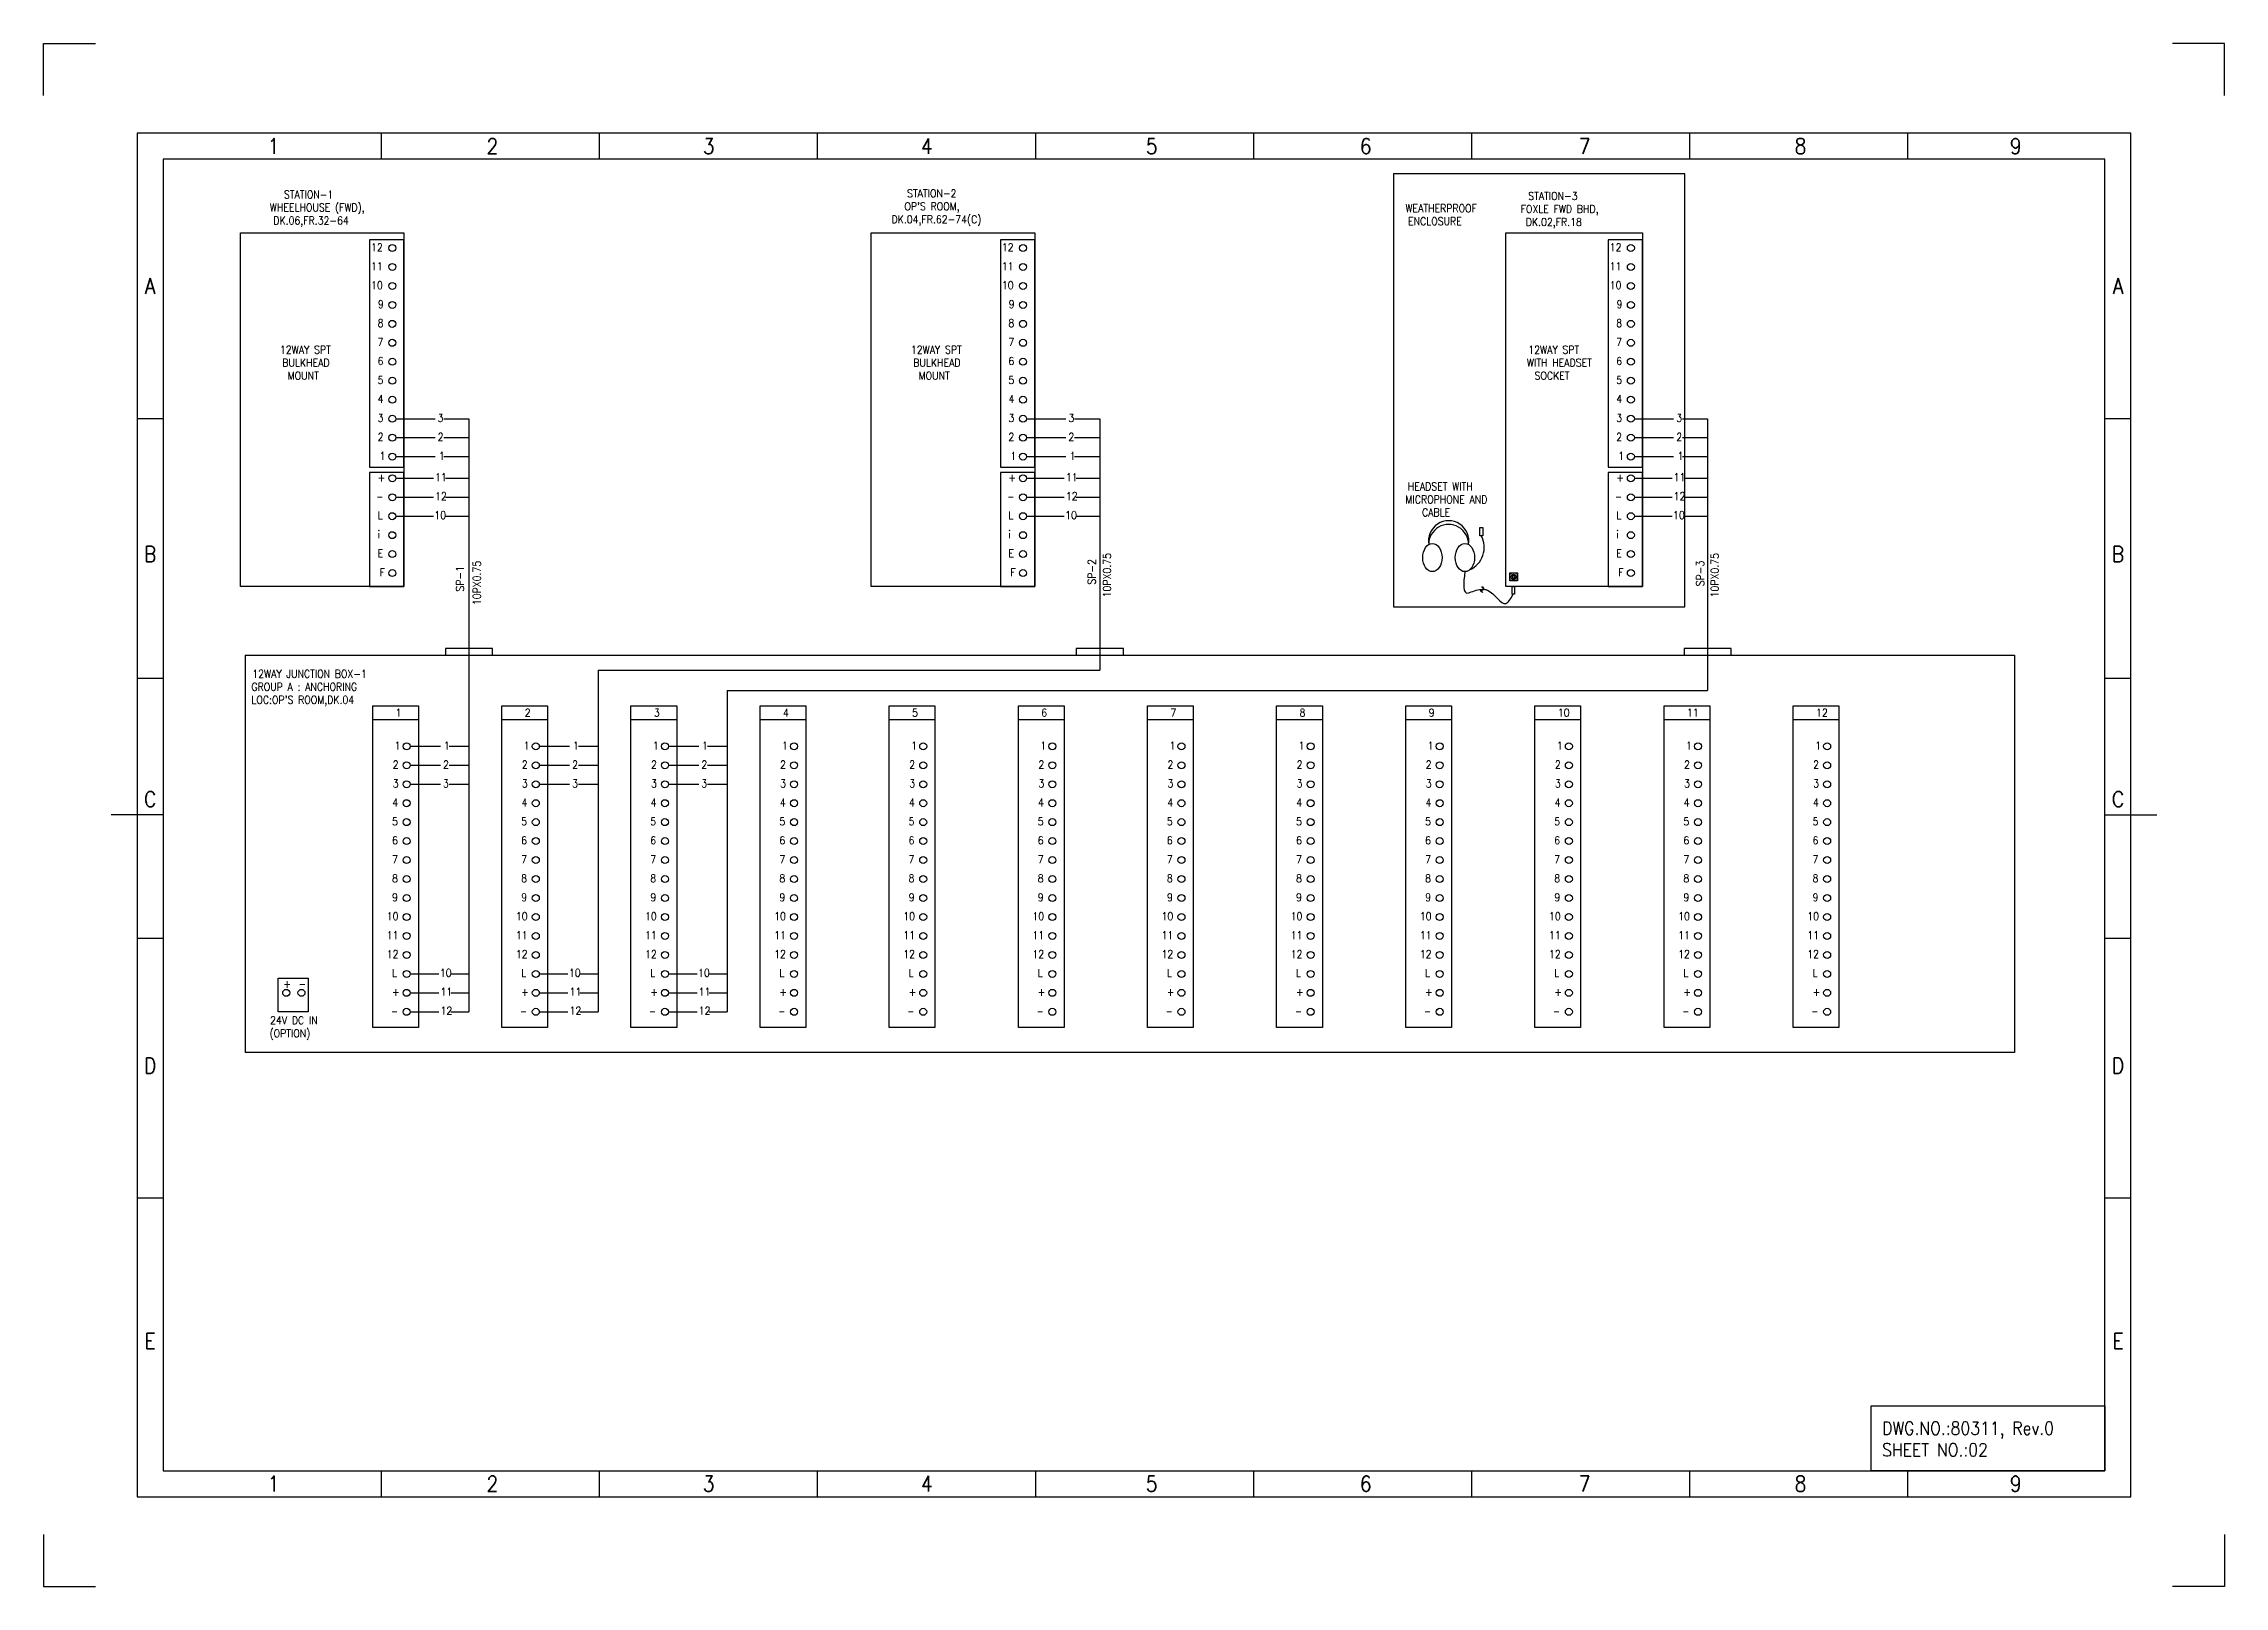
# Model space of a CAD drawing. Header units: inches. Extents: x 36 to 5114, y 9 to 306.
# Drawn here: x 502.1 to 922.1, y 9.1 to 306.1 of the extents above; entities that cross this region are included whole.
import ezdxf
from ezdxf.enums import TextEntityAlignment as Align

# ---------------------------------------------------------------- set-up
doc = ezdxf.new("R2010")
doc.units = ezdxf.units.IN
doc.header["$MEASUREMENT"] = 0
doc.layers.get('DEFPOINTS').update_dxf_attribs({"color": 251})
doc.layers.add('Border', color=6, linetype='Continuous')
doc.layers.add('TITLE', color=7, linetype='Continuous')
doc.layers.add('CON-050', color=3, linetype='Continuous', lineweight=50)
doc.styles.add('ROMANS', font='simplex.shx', dxfattribs={"width": 0.88})
doc.styles.get("Standard").update_dxf_attribs({"font": 'arial.ttf'})

# ---------------------------------------------------------------- blocks, each defined once
blk = doc.blocks.new('A3_BORDER')
at = {"linetype": 'Continuous'}
for p, q in [((173, 264.65), (173, 259.65)), ((215, 264.65), (215, 259.65)), ((257, 264.65), (257, 259.65)), ((341, 264.65), (341, 259.65)), ((5, 209.65), (0, 209.65)), ((384, 209.65), (379, 209.65)), ((5, 159.65), (0, 159.65)), ((384, 159.65), (379, 159.65)), ((5, 109.65), (0, 109.65)), ((384, 109.65), (379, 109.65)), ((5, 59.65), (0, 59.65)), ((384, 59.65), (379, 59.65)), ((173, 7.15), (173, 2.15)), ((215, 7.15), (215, 2.15)), ((257, 7.15), (257, 2.15)), ((341, 7.15), (341, 2.15))]:
    blk.add_line(p, q, dxfattribs=at)
at = {"color": 5, "linetype": 'Continuous'}
for p, q in [((5, 133.4), (-5, 133.4)), ((379, 133.4), (389, 133.4))]:
    blk.add_line(p, q, dxfattribs=at)
at = {"layer": 'Border', "color": 7}
blk.add_lwpolyline([(0, 2.15), (384, 2.15), (384, 264.65), (0, 264.65)], close=True, dxfattribs=at)
at = {"layer": 'Border', "color": 6}
blk.add_lwpolyline([(5, 7.15), (379, 7.15), (379, 259.65), (5, 259.65)], close=True, dxfattribs=at)
at = {"layer": 'DEFPOINTS', "color": 5}
for points in [[(-18, 271.9), (-18, 281.9), (-8, 281.9)], [(402, 271.9), (402, 281.9), (392, 281.9)], [(-18, -5.1), (-18, -15.1), (-8, -15.1)], [(402, -5.1), (402, -15.1), (392, -15.1)]]:
    blk.add_lwpolyline(points, dxfattribs=at)
at = {"layer": 'TITLE', "color": 7}
for p, q in [((47, 264.65), (47, 259.75)), ((89, 264.65), (89, 259.75)), ((131, 264.65), (131, 259.75)), ((299, 264.65), (299, 259.75)), ((47, 7.15), (47, 2.25)), ((89, 7.15), (89, 2.25)), ((131, 7.15), (131, 2.25)), ((299, 7.15), (299, 2.25))]:
    blk.add_line(p, q, dxfattribs=at)
at = {"layer": 'TITLE', "color": 7, "style": 'ROMANS', "width": 0.88}
for s, p in [('1', (25.15, 260.65)), ('2', (67.3, 260.65)), ('3', (108.96, 260.65)), ('4', (150.96, 260.65)), ('5', (194.28, 260.65)), ('6', (235.51, 260.65)), ('7', (277.66, 260.65)), ('8', (319.23, 260.65)), ('9', (360.69, 260.65)), ('1', (25.15, 3.15)), ('2', (67.3, 3.15)), ('3', (108.96, 3.15)), ('4', (150.96, 3.15)), ('5', (194.28, 3.15)), ('6', (235.51, 3.15)), ('7', (277.66, 3.15)), ('8', (319.23, 3.15)), ('9', (360.69, 3.15))]:
    blk.add_text(s, height=3, dxfattribs=at).set_placement(p)
for s, p in [('A', (2.52, 235.26)), ('A', (381.52, 235.26)), ('B', (2.52, 183.63)), ('B', (381.52, 183.63)), ('C', (2.52, 136.45)), ('C', (381.52, 136.45)), ('D', (2.52, 85.14)), ('D', (381.52, 85.14)), ('E', (2.52, 32.11)), ('E', (381.52, 32.11))]:
    blk.add_text(s, height=3, dxfattribs=at).set_placement(p, align=Align.MIDDLE_CENTER)
blk = doc.blocks.new('*U3')
blk.add_circle((0, 0), 0.0728)
blk = doc.blocks.new('*U4')
at = {"color": 0, "linetype": 'ByBlock', "lineweight": -2}
for p, rotation in [((784.95, 158.66), 59.99999999999999), ((784.95, 158.39), 120), ((785.18, 158.25), 180), ((785.42, 158.66), 300.0000000000001), ((785.42, 158.39), 240)]:
    blk.add_blockref('*U3', p, dxfattribs=dict(at, rotation=rotation))
blk.add_blockref('*U3', (785.18, 158.8), dxfattribs=at)

msp = doc.modelspace()

# ---------------------------------------------------------------- linework, layer by layer
for p, q in [((584, 233.88), (584, 119.7)), ((705.49, 233.88), (705.49, 185.49)), ((822.56, 233.88), (822.56, 181.58)), ((540.88, 188.38), (540.88, 111.87)), ((608.88, 185.49), (705.49, 185.49)), ((608.88, 185.49), (608.88, 119.7)), ((881.66, 188.38), (881.66, 111.87)), ((633.75, 181.58), (633.75, 119.7)), ((633.75, 181.58), (822.56, 181.58)), ((565.46, 175.94), (574.26, 175.94)), ((590.33, 175.94), (599.13, 175.94)), ((615.2, 175.94), (624, 175.94)), ((640.07, 175.94), (648.87, 175.94)), ((664.94, 175.94), (673.74, 175.94)), ((689.81, 175.94), (698.61, 175.94)), ((714.68, 175.94), (723.48, 175.94)), ((739.55, 175.94), (748.35, 175.94)), ((764.42, 175.94), (773.22, 175.94)), ((789.3, 175.94), (798.09, 175.94)), ((814.17, 175.94), (822.96, 175.94)), ((839.04, 175.94), (847.83, 175.94))]:
    msp.add_line(p, q)
for points in [[(818.18, 281.04), (762.07, 281.04), (762.07, 197.65), (818.18, 197.65)], [(540, 269.66), (571.48, 269.66), (571.48, 201.55), (540, 201.55)], [(661.49, 269.66), (692.97, 269.66), (692.97, 201.55), (661.49, 201.55)], [(783.68, 269.66), (810.03, 269.66), (810.03, 201.55), (783.68, 201.55)], [(571.48, 268.33), (564.86, 268.33), (564.86, 224.58), (571.48, 224.58)], [(692.97, 268.33), (686.35, 268.33), (686.35, 224.58), (692.97, 224.58)], [(810.03, 268.33), (803.41, 268.33), (803.41, 224.58), (810.03, 224.58)], [(571.48, 223.5), (564.86, 223.5), (564.86, 201.55), (571.48, 201.55)], [(692.97, 223.5), (686.35, 223.5), (686.35, 201.55), (692.97, 201.55)], [(810.03, 223.5), (803.41, 223.5), (803.41, 201.55), (810.03, 201.55)], [(778.69, 212.92), (779.24, 212.92), (779.24, 211.35), (778.69, 211.35)], [(784.43, 204.18), (785.94, 204.18), (785.94, 202.65), (784.43, 202.65)], [(784.89, 201.55), (785.33, 201.55), (785.33, 200.08), (784.89, 200.08)], [(565.46, 178.62), (574.26, 178.62), (574.26, 116.7), (565.46, 116.7)], [(590.33, 178.62), (599.13, 178.62), (599.13, 116.7), (590.33, 116.7)], [(615.2, 178.62), (624, 178.62), (624, 116.7), (615.2, 116.7)], [(640.07, 178.62), (648.87, 178.62), (648.87, 116.7), (640.07, 116.7)], [(664.94, 178.62), (673.74, 178.62), (673.74, 116.7), (664.94, 116.7)], [(689.81, 178.62), (698.61, 178.62), (698.61, 116.7), (689.81, 116.7)], [(714.68, 178.62), (723.48, 178.62), (723.48, 116.7), (714.68, 116.7)], [(739.55, 178.62), (748.35, 178.62), (748.35, 116.7), (739.55, 116.7)], [(764.42, 178.62), (773.22, 178.62), (773.22, 116.7), (764.42, 116.7)], [(789.3, 178.62), (798.09, 178.62), (798.09, 116.7), (789.3, 116.7)], [(814.17, 178.62), (822.96, 178.62), (822.96, 116.7), (814.17, 116.7)], [(839.04, 178.62), (847.83, 178.62), (847.83, 116.7), (839.04, 116.7)], [(547.25, 126.15), (553.04, 126.15), (553.04, 119.7), (547.25, 119.7)], [(899.08, 31.34), (854.08, 31.34), (854.08, 43.84), (899.08, 43.84)]]:
    msp.add_lwpolyline(points, close=True)
for points in [[(588.55, 188.38), (588.55, 189.65), (579.46, 189.65), (579.46, 188.38)], [(710.04, 188.38), (710.04, 189.65), (700.94, 189.65), (700.94, 188.38)], [(827.11, 188.38), (827.11, 189.65), (818.01, 189.65), (818.01, 188.38)], [(540.88, 188.38), (881.66, 188.38)], [(881.66, 111.87), (540.88, 111.87)]]:
    msp.add_lwpolyline(points)
for centre, radius in [((569.22, 266.74), 0.671), ((690.7, 266.74), 0.671), ((807.77, 266.74), 0.671), ((569.22, 263.09), 0.671), ((690.7, 263.09), 0.671), ((807.77, 263.09), 0.671), ((569.22, 259.44), 0.671), ((569.22, 255.79), 0.671), ((690.7, 259.44), 0.671), ((690.7, 255.79), 0.671), ((807.77, 259.44), 0.671), ((807.77, 255.79), 0.671), ((569.22, 252.14), 0.671), ((690.7, 252.14), 0.671), ((807.77, 252.14), 0.671), ((569.22, 248.49), 0.671), ((690.7, 248.49), 0.671), ((807.77, 248.49), 0.671), ((569.22, 244.84), 0.671), ((690.7, 244.84), 0.671), ((807.77, 244.84), 0.671), ((569.22, 241.18), 0.671), ((690.7, 241.18), 0.671), ((807.77, 241.18), 0.671), ((569.22, 237.53), 0.671), ((690.7, 237.53), 0.671), ((807.77, 237.53), 0.671), ((569.22, 233.88), 0.671), ((690.7, 233.88), 0.671), ((807.77, 233.88), 0.671), ((569.22, 230.23), 0.671), ((569.22, 226.58), 0.671), ((690.7, 230.23), 0.671), ((690.7, 226.58), 0.671), ((807.77, 230.23), 0.671), ((807.77, 226.58), 0.671), ((569.22, 222.41), 0.671), ((690.7, 222.41), 0.671), ((807.77, 222.41), 0.671), ((569.22, 218.76), 0.671), ((690.7, 218.76), 0.671), ((807.77, 218.76), 0.671), ((569.22, 215.11), 0.671), ((690.7, 215.11), 0.671), ((807.77, 215.11), 0.671), ((569.22, 211.46), 0.671), ((690.7, 211.46), 0.671), ((807.77, 211.46), 0.671), ((569.22, 207.81), 0.671), ((690.7, 207.81), 0.671), ((807.77, 207.81), 0.671), ((569.22, 204.16), 0.671), ((690.7, 204.16), 0.671), ((784.55, 204.06), 0.12), ((784.55, 202.77), 0.12), ((785.18, 203.41), 0.516), ((785.82, 204.06), 0.12), ((785.82, 202.77), 0.12), ((807.77, 204.16), 0.671), ((571.99, 170.81), 0.671), ((596.87, 170.81), 0.671), ((621.74, 170.81), 0.671), ((646.61, 170.81), 0.671), ((671.48, 170.81), 0.671), ((696.35, 170.81), 0.671), ((721.22, 170.81), 0.671), ((746.09, 170.81), 0.671), ((770.96, 170.81), 0.671), ((795.83, 170.81), 0.671), ((820.7, 170.81), 0.671), ((845.57, 170.81), 0.671), ((571.99, 167.16), 0.671), ((571.99, 163.51), 0.671), ((596.87, 167.16), 0.671), ((596.87, 163.51), 0.671), ((621.74, 167.16), 0.671), ((621.74, 163.51), 0.671), ((646.61, 167.16), 0.671), ((646.61, 163.51), 0.671), ((671.48, 167.16), 0.671), ((671.48, 163.51), 0.671), ((696.35, 167.16), 0.671), ((696.35, 163.51), 0.671), ((721.22, 167.16), 0.671), ((721.22, 163.51), 0.671), ((746.09, 167.16), 0.671), ((746.09, 163.51), 0.671), ((770.96, 167.16), 0.671), ((770.96, 163.51), 0.671), ((795.83, 167.16), 0.671), ((795.83, 163.51), 0.671), ((820.7, 167.16), 0.671), ((820.7, 163.51), 0.671), ((845.57, 167.16), 0.671), ((845.57, 163.51), 0.671), ((571.99, 159.86), 0.671), ((596.87, 159.86), 0.671), ((621.74, 159.86), 0.671), ((646.61, 159.86), 0.671), ((671.48, 159.86), 0.671), ((696.35, 159.86), 0.671), ((721.22, 159.86), 0.671), ((746.09, 159.86), 0.671), ((770.96, 159.86), 0.671), ((795.83, 159.86), 0.671), ((820.7, 159.86), 0.671), ((845.57, 159.86), 0.671), ((571.99, 156.21), 0.671), ((596.87, 156.21), 0.671), ((621.74, 156.21), 0.671), ((646.61, 156.21), 0.671), ((671.48, 156.21), 0.671), ((696.35, 156.21), 0.671), ((721.22, 156.21), 0.671), ((746.09, 156.21), 0.671), ((770.96, 156.21), 0.671), ((795.83, 156.21), 0.671), ((820.7, 156.21), 0.671), ((845.57, 156.21), 0.671), ((571.99, 152.56), 0.671), ((596.87, 152.56), 0.671), ((621.74, 152.56), 0.671), ((646.61, 152.56), 0.671), ((671.48, 152.56), 0.671), ((696.35, 152.56), 0.671), ((721.22, 152.56), 0.671), ((746.09, 152.56), 0.671), ((770.96, 152.56), 0.671), ((795.83, 152.56), 0.671), ((820.7, 152.56), 0.671), ((845.57, 152.56), 0.671), ((571.99, 148.91), 0.671), ((596.87, 148.91), 0.671), ((621.74, 148.91), 0.671), ((646.61, 148.91), 0.671), ((671.48, 148.91), 0.671), ((696.35, 148.91), 0.671), ((721.22, 148.91), 0.671), ((746.09, 148.91), 0.671), ((770.96, 148.91), 0.671), ((795.83, 148.91), 0.671), ((820.7, 148.91), 0.671), ((845.57, 148.91), 0.671), ((571.99, 145.25), 0.671), ((596.87, 145.25), 0.671), ((621.74, 145.25), 0.671), ((646.61, 145.25), 0.671), ((671.48, 145.25), 0.671), ((696.35, 145.25), 0.671), ((721.22, 145.25), 0.671), ((746.09, 145.25), 0.671), ((770.96, 145.25), 0.671), ((795.83, 145.25), 0.671), ((820.7, 145.25), 0.671), ((845.57, 145.25), 0.671), ((571.99, 141.6), 0.671), ((571.99, 137.95), 0.671), ((596.87, 141.6), 0.671), ((596.87, 137.95), 0.671), ((621.74, 141.6), 0.671), ((621.74, 137.95), 0.671), ((646.61, 141.6), 0.671), ((646.61, 137.95), 0.671), ((671.48, 141.6), 0.671), ((671.48, 137.95), 0.671), ((696.35, 141.6), 0.671), ((696.35, 137.95), 0.671), ((721.22, 141.6), 0.671), ((721.22, 137.95), 0.671), ((746.09, 141.6), 0.671), ((746.09, 137.95), 0.671), ((770.96, 141.6), 0.671), ((770.96, 137.95), 0.671), ((795.83, 141.6), 0.671), ((795.83, 137.95), 0.671), ((820.7, 141.6), 0.671), ((820.7, 137.95), 0.671), ((845.57, 141.6), 0.671), ((845.57, 137.95), 0.671), ((571.99, 134.3), 0.671), ((596.87, 134.3), 0.671), ((621.74, 134.3), 0.671), ((646.61, 134.3), 0.671), ((671.48, 134.3), 0.671), ((696.35, 134.3), 0.671), ((721.22, 134.3), 0.671), ((746.09, 134.3), 0.671), ((770.96, 134.3), 0.671), ((795.83, 134.3), 0.671), ((820.7, 134.3), 0.671), ((845.57, 134.3), 0.671), ((571.99, 130.65), 0.671), ((596.87, 130.65), 0.671), ((621.74, 130.65), 0.671), ((646.61, 130.65), 0.671), ((671.48, 130.65), 0.671), ((696.35, 130.65), 0.671), ((721.22, 130.65), 0.671), ((746.09, 130.65), 0.671), ((770.96, 130.65), 0.671), ((795.83, 130.65), 0.671), ((820.7, 130.65), 0.671), ((845.57, 130.65), 0.671), ((571.99, 127), 0.671), ((596.87, 127), 0.671), ((621.74, 127), 0.671), ((646.61, 127), 0.671), ((671.48, 127), 0.671), ((696.35, 127), 0.671), ((721.22, 127), 0.671), ((746.09, 127), 0.671), ((770.96, 127), 0.671), ((795.83, 127), 0.671), ((820.7, 127), 0.671), ((845.57, 127), 0.671), ((548.8, 123.35), 0.671), ((551.74, 123.35), 0.671), ((571.99, 123.35), 0.671), ((596.87, 123.35), 0.671), ((621.74, 123.35), 0.671), ((646.61, 123.35), 0.671), ((671.48, 123.35), 0.671), ((696.35, 123.35), 0.671), ((721.22, 123.35), 0.671), ((746.09, 123.35), 0.671), ((770.96, 123.35), 0.671), ((795.83, 123.35), 0.671), ((820.7, 123.35), 0.671), ((845.57, 123.35), 0.671), ((571.99, 119.7), 0.671), ((596.87, 119.7), 0.671), ((621.74, 119.7), 0.671), ((646.61, 119.7), 0.671), ((671.48, 119.7), 0.671), ((696.35, 119.7), 0.671), ((721.22, 119.7), 0.671), ((746.09, 119.7), 0.671), ((770.96, 119.7), 0.671), ((795.83, 119.7), 0.671), ((820.7, 119.7), 0.671), ((845.57, 119.7), 0.671)]:
    msp.add_circle(centre, radius)
for centre, radius, start, end in [((772.67, 210.34), 3.9, 349.8171, 190.1829), ((772.67, 209.68), 3.84, 359.5798, 180.4202), ((774.79, 209.11), 4.74, 293.9795, 28.2344)]:
    msp.add_arc(centre, radius, start, end)
for centre in [(769.54, 207.15), (775.81, 207.15)]:
    msp.add_ellipse(centre, major_axis=(0, 2.71), ratio=0.6875)
for points, knots in [([(775.81, 204.44), (775.53, 202.21), (775.24, 199.88), (777.47, 200.67), (778.41, 201.06), (779.25, 201.04)], [0, 0, 0, 0, 4.162872, 4.376917, 6.907654, 6.907654, 6.907654, 6.907654]), ([(779.44, 201.04), (779.69, 201.01), (781.34, 200.62), (783.34, 196.92), (784.66, 199.27), (785.11, 200.08)], [7.096761, 7.096761, 7.096761, 7.096761, 7.865668, 12.198871, 14.446895, 14.446895, 14.446895, 14.446895])]:
    msp.add_open_spline(points, degree=3, knots=knots)
for points in [[(779.08, 200.45), (778.88, 200.88), (779.29, 201.08), (779.07, 201.55)], [(779.25, 200.43), (779.05, 200.86), (779.46, 201.06), (779.24, 201.53)]]:
    msp.add_spline(points, degree=3)
at = {"layer": 'CON-050', "color": 0, "lineweight": 25, "ltscale": 0.1}
for p, q in [((569.89, 233.88), (577.46, 233.88)), ((579.16, 233.88), (584, 233.88)), ((691.38, 233.88), (698.95, 233.88)), ((700.65, 233.88), (705.49, 233.88)), ((808.44, 233.88), (816.01, 233.88)), ((817.71, 233.88), (822.56, 233.88)), ((569.89, 230.23), (577.46, 230.23)), ((579.16, 230.23), (584, 230.23)), ((691.38, 230.23), (698.95, 230.23)), ((700.65, 230.23), (705.49, 230.23)), ((808.44, 230.23), (816.01, 230.23)), ((817.71, 230.23), (822.56, 230.23)), ((569.89, 226.58), (577.46, 226.58)), ((579.16, 226.58), (584, 226.58)), ((691.38, 226.58), (698.95, 226.58)), ((700.65, 226.58), (705.49, 226.58)), ((808.44, 226.58), (816.01, 226.58)), ((817.71, 226.58), (822.56, 226.58)), ((569.89, 222.41), (577.15, 222.41)), ((569.89, 218.76), (577.15, 218.76)), ((579.46, 222.41), (584, 222.41)), ((579.46, 218.76), (584, 218.76)), ((691.38, 222.41), (698.64, 222.41)), ((691.38, 218.76), (698.64, 218.76)), ((700.95, 222.41), (705.49, 222.41)), ((700.95, 218.76), (705.49, 218.76)), ((808.44, 222.41), (815.71, 222.41)), ((808.44, 218.76), (815.71, 218.76)), ((818.02, 222.41), (822.56, 222.41)), ((818.02, 218.76), (822.56, 218.76)), ((569.89, 215.11), (577.15, 215.11)), ((579.46, 215.11), (584, 215.11)), ((691.38, 215.11), (698.64, 215.11)), ((700.95, 215.11), (705.49, 215.11)), ((808.44, 215.11), (815.71, 215.11)), ((818.02, 215.11), (822.56, 215.11)), ((572.67, 170.81), (578.51, 170.81)), ((580.2, 170.81), (584, 170.81)), ((597.54, 170.81), (603.38, 170.81)), ((605.08, 170.81), (608.88, 170.81)), ((622.41, 170.81), (628.25, 170.81)), ((629.95, 170.81), (633.75, 170.81)), ((572.67, 167.16), (578.51, 167.16)), ((580.2, 167.16), (584, 167.16)), ((597.54, 167.16), (603.38, 167.16)), ((605.08, 167.16), (608.88, 167.16)), ((622.41, 167.16), (628.25, 167.16)), ((629.95, 167.16), (633.75, 167.16)), ((572.67, 163.51), (578.51, 163.51)), ((580.2, 163.51), (584, 163.51)), ((597.54, 163.51), (603.38, 163.51)), ((605.08, 163.51), (608.88, 163.51)), ((622.41, 163.51), (628.25, 163.51)), ((629.95, 163.51), (633.75, 163.51)), ((572.67, 127), (578.2, 127)), ((580.51, 127), (584, 127)), ((597.54, 127), (603.07, 127)), ((605.38, 127), (608.88, 127)), ((622.41, 127), (627.94, 127)), ((630.25, 127), (633.75, 127)), ((572.67, 123.35), (578.2, 123.35)), ((580.51, 123.35), (584, 123.35)), ((597.54, 123.35), (603.07, 123.35)), ((605.38, 123.35), (608.88, 123.35)), ((622.41, 123.35), (627.94, 123.35)), ((630.25, 123.35), (633.75, 123.35)), ((572.67, 119.7), (578.2, 119.7)), ((580.51, 119.7), (584, 119.7)), ((597.54, 119.7), (603.07, 119.7)), ((605.38, 119.7), (608.88, 119.7)), ((622.41, 119.7), (627.94, 119.7)), ((630.25, 119.7), (633.75, 119.7))]:
    msp.add_line(p, q, dxfattribs=at)

# ---------------------------------------------------------------- block references
at = {"linetype": 'Continuous'}
msp.add_blockref('A3_BORDER', (520.08, 24.19), dxfattribs=at)
msp.add_blockref('*U4', (0, 44.89))

# ---------------------------------------------------------------- texts
at = {"char_height": 0.18}
for insert, attachment_point in [((857.82, 58.53), 1), ((631.85, 46.29), 9)]:
    msp.add_mtext('\\A1;', dxfattribs=dict(at, insert=insert, attachment_point=attachment_point))
at = {"insert": (856.16, 40.79), "char_height": 2.5, "width": 37.006, "attachment_point": 1, "style": 'ROMANS'}
msp.add_mtext('DWG.NO.:80311, Rev.0\\PSHEET NO.:02', dxfattribs=at)
at = {"layer": 'CON-050', "color": 0, "lineweight": 25, "char_height": 1.5, "attachment_point": 1, "style": 'ROMANS'}
for s, width, insert in [('{\\Fromans|c0;\\W3.525; \\W0.88;STATION-1\\P WHEELHOUSE (FWD),\\P{\\W1.53452; }DK.06,FR.32-64}', 20.3807, (544.74, 277.79)), ("{\\Fromans|c0;\\W2.9174; \\W0.88;STATION-2\\P{\\W2.41452; }OP'S ROOM,\\PDK.04,FR.62-74(C)}", 18.935, (665.38, 278)), ('{\\Fromans|c0;\\W2.2888; \\W0.88;STATION-3\\P FOXLE FWD BHD,\\P{\\W1.82785; }DK.02,FR.18}', 17.0493, (785.65, 277.5)), ('{\\Fromans|c0; WEATHERPROOF\\P{\\W1.3669; }ENCLOSURE}', 15.2264, (763.45, 275.15)), ('{\\Fromans|c0;12}', 2.3407, (565.14, 267.63)), ('{\\Fromans|c0;12}', 2.3407, (686.63, 267.63)), ('{\\Fromans|c0;12}', 2.3407, (803.7, 267.63)), ('{\\Fromans|c0;11}', 2.3407, (565.14, 263.98)), ('{\\Fromans|c0;11}', 2.3407, (686.63, 263.98)), ('{\\Fromans|c0;11}', 2.3407, (803.7, 263.98)), ('{\\Fromans|c0;10}', 2.3407, (565.14, 260.33)), ('{\\Fromans|c0;9}', 1.0207, (566.46, 256.68)), ('{\\Fromans|c0;10}', 2.3407, (686.63, 260.33)), ('{\\Fromans|c0;9}', 1.0207, (687.95, 256.68)), ('{\\Fromans|c0;10}', 2.3407, (803.7, 260.33)), ('{\\Fromans|c0;9}', 1.0207, (805.02, 256.68)), ('{\\Fromans|c0;8}', 1.0836, (566.4, 253.03)), ('{\\Fromans|c0;8}', 1.0836, (687.89, 253.03)), ('{\\Fromans|c0;8}', 1.0836, (804.95, 253.03)), ('{\\Fromans|c0;\\W0.13071; \\W0.88;12WAY SPT\\P{\\W0.486904; }BULKHEAD \\P{\\W1.59738; }MOUNT}', 11.1407, (547.43, 247.9)), ('{\\Fromans|c0;7}', 1.0836, (566.4, 249.38)), ('{\\Fromans|c0;\\W0.13071; \\W0.88;12WAY SPT\\P{\\W0.486904; }BULKHEAD \\P{\\W1.59738; }MOUNT}', 11.1407, (668.95, 247.9)), ('{\\Fromans|c0;7}', 1.0836, (687.89, 249.38)), ('{\\Fromans|c0;\\W1.1364; \\W0.88;12WAY SPT\\P WITH HEADSET \\P{\\W2.30976; }SOCKET}', 14.1579, (786.85, 247.9)), ('{\\Fromans|c0;7}', 1.0836, (804.95, 249.38)), ('{\\Fromans|c0;6}', 1.0836, (566.4, 245.73)), ('{\\Fromans|c0;6}', 1.0836, (687.89, 245.73)), ('{\\Fromans|c0;6}', 1.0836, (804.95, 245.73)), ('{\\Fromans|c0;5}', 1.0836, (566.4, 242.08)), ('{\\Fromans|c0;5}', 1.0836, (687.89, 242.08)), ('{\\Fromans|c0;5}', 1.0836, (804.95, 242.08)), ('{\\Fromans|c0;4}', 1.1464, (566.41, 238.43)), ('{\\Fromans|c0;4}', 1.1464, (687.9, 238.43)), ('{\\Fromans|c0;4}', 1.1464, (804.97, 238.43)), ('{\\Fromans|c0;3}', 1.0836, (566.4, 234.78)), ('{\\Fromans|c0;2}', 1.0836, (566.4, 231.13)), ('{\\Fromans|c0;3}', 1.0836, (577.96, 234.78)), ('{\\Fromans|c0;2}', 1.0836, (577.96, 231.13)), ('{\\Fromans|c0;3}', 1.0836, (687.89, 234.78)), ('{\\Fromans|c0;2}', 1.0836, (687.89, 231.13)), ('{\\Fromans|c0;3}', 1.0836, (699.45, 234.78)), ('{\\Fromans|c0;2}', 1.0836, (699.45, 231.13)), ('{\\Fromans|c0;3}', 1.0836, (804.95, 234.78)), ('{\\Fromans|c0;2}', 1.0836, (804.95, 231.13)), ('{\\Fromans|c0;3}', 1.0836, (816.51, 234.78)), ('{\\Fromans|c0;2}', 1.0836, (816.51, 231.13)), ('{\\Fromans|c0;1}', 0.7064, (566.78, 227.48)), ('{\\Fromans|c0;1}', 0.7064, (578.2, 227.48)), ('{\\Fromans|c0;1}', 0.7064, (688.27, 227.48)), ('{\\Fromans|c0;1}', 0.7064, (699.69, 227.48)), ('{\\Fromans|c0;1}', 0.7064, (805.33, 227.48)), ('{\\Fromans|c0;1}', 0.7064, (816.75, 227.48)), ('{\\Fromans|c0;+}', 1.3979, (566.4, 223.31)), ('{\\Fromans|c0;11}', 1.9636, (577.46, 223.37)), ('{\\Fromans|c0;+}', 1.3979, (687.89, 223.31)), ('{\\Fromans|c0;11}', 1.9636, (698.95, 223.37)), ('{\\Fromans|c0;+}', 1.3979, (804.95, 223.31)), ('{\\Fromans|c0;11}', 1.9636, (816.01, 223.37)), ('{\\Fromans|c0; _}', 1.3979, (566.4, 220.41)), ('{\\Fromans|c0;12}', 2.3407, (577.46, 219.72)), ('{\\Fromans|c0; _}', 1.3979, (687.89, 220.41)), ('{\\Fromans|c0;12}', 2.3407, (698.95, 219.72)), ('{\\Fromans|c0;\\W1.325; \\W0.88;HEADSET WITH\\P MICROPHONE AND \\P{\\W3.98595; }CABLE}', 17.6779, (763.45, 221.58)), ('{\\Fromans|c0; _}', 1.3979, (804.95, 220.41)), ('{\\Fromans|c0;12}', 2.3407, (816.01, 219.72)), ('{\\Fromans|c0;L}', 1.1464, (566.41, 216.01)), ('{\\Fromans|c0;10}', 2.3407, (577.33, 216.07)), ('{\\Fromans|c0;L}', 1.1464, (687.9, 216.01)), ('{\\Fromans|c0;10}', 2.3407, (698.82, 216.07)), ('{\\Fromans|c0;L}', 1.1464, (804.97, 216.01)), ('{\\Fromans|c0;10}', 2.3407, (815.89, 216.07)), ('{\\Fromans|c0;i}', 0.3293, (566.4, 212.36)), ('{\\Fromans|c0;i}', 0.3293, (687.89, 212.36)), ('{\\Fromans|c0;i}', 0.3293, (804.95, 212.36)), ('{\\Fromans|c0;E}', 1.5, (566.4, 208.71)), ('{\\Fromans|c0;E}', 1.5, (687.89, 208.71)), ('{\\Fromans|c0;E}', 1.5, (804.95, 208.71)), ('{\\Fromans|c0;F}', 0.7064, (566.78, 205.05)), ('{\\Fromans|c0;F}', 0.7064, (688.27, 205.05)), ('{\\Fromans|c0;F}', 0.7064, (805.33, 205.05)), ("{\\Fromans|c0;\\W0.13071; \\W0.88;12WAY JUNCTION BOX-1\\PGROUP A : ANCHORING\\PLOC:OP'S ROOM,DK.04}", 24.5921, (542.1, 185.51)), ('{\\Fromans|c0;1}', 0.9419, (569.86, 178.03)), ('{\\Fromans|c0;2}', 0.9419, (594.74, 178.03)), ('{\\Fromans|c0;3}', 0.9419, (619.61, 178.03)), ('{\\Fromans|c0;4}', 0.9419, (644.48, 178.03)), ('{\\Fromans|c0;5}', 0.9419, (669.35, 178.03)), ('{\\Fromans|c0;6}', 0.9419, (694.22, 178.03)), ('{\\Fromans|c0;7}', 0.9419, (719.09, 178.03)), ('{\\Fromans|c0;8}', 0.9419, (743.96, 178.03)), ('{\\Fromans|c0;9}', 0.9419, (768.83, 178.03)), ('{\\Fromans|c0;10}', 0.9419, (793.7, 178.03)), ('{\\Fromans|c0;11}', 0.9419, (818.57, 178.03)), ('{\\Fromans|c0;12}', 0.9419, (843.44, 178.03)), ('{\\Fromans|c0;2}', 1.0836, (569.31, 168.05)), ('{\\Fromans|c0;1}', 0.7064, (569.68, 171.7)), ('{\\Fromans|c0;2}', 1.0836, (579.01, 168.05)), ('{\\Fromans|c0;1}', 0.7064, (579.15, 171.7)), ('{\\Fromans|c0;2}', 1.0836, (594.18, 168.05)), ('{\\Fromans|c0;1}', 0.7064, (594.55, 171.7)), ('{\\Fromans|c0;2}', 1.0836, (603.88, 168.05)), ('{\\Fromans|c0;1}', 0.7064, (604.02, 171.7)), ('{\\Fromans|c0;2}', 1.0836, (619.05, 168.05)), ('{\\Fromans|c0;1}', 0.7064, (619.42, 171.7)), ('{\\Fromans|c0;2}', 1.0836, (628.75, 168.05)), ('{\\Fromans|c0;1}', 0.7064, (628.89, 171.7)), ('{\\Fromans|c0;2}', 1.0836, (643.92, 168.05)), ('{\\Fromans|c0;1}', 0.7064, (644.3, 171.7)), ('{\\Fromans|c0;2}', 1.0836, (668.79, 168.05)), ('{\\Fromans|c0;1}', 0.7064, (669.17, 171.7)), ('{\\Fromans|c0;2}', 1.0836, (693.66, 168.05)), ('{\\Fromans|c0;1}', 0.7064, (694.04, 171.7)), ('{\\Fromans|c0;2}', 1.0836, (718.53, 168.05)), ('{\\Fromans|c0;1}', 0.7064, (718.91, 171.7)), ('{\\Fromans|c0;2}', 1.0836, (743.4, 168.05)), ('{\\Fromans|c0;1}', 0.7064, (743.78, 171.7)), ('{\\Fromans|c0;2}', 1.0836, (768.27, 168.05)), ('{\\Fromans|c0;1}', 0.7064, (768.65, 171.7)), ('{\\Fromans|c0;2}', 1.0836, (793.14, 168.05)), ('{\\Fromans|c0;1}', 0.7064, (793.52, 171.7)), ('{\\Fromans|c0;2}', 1.0836, (818.01, 168.05)), ('{\\Fromans|c0;1}', 0.7064, (818.39, 171.7)), ('{\\Fromans|c0;2}', 1.0836, (842.88, 168.05)), ('{\\Fromans|c0;1}', 0.7064, (843.26, 171.7)), ('{\\Fromans|c0;3}', 1.0836, (569.31, 164.4)), ('{\\Fromans|c0;3}', 0.7064, (578.99, 164.4)), ('{\\Fromans|c0;3}', 1.0836, (594.18, 164.4)), ('{\\Fromans|c0;3}', 0.7064, (603.86, 164.4)), ('{\\Fromans|c0;3}', 1.0836, (619.05, 164.4)), ('{\\Fromans|c0;3}', 0.7064, (628.73, 164.4)), ('{\\Fromans|c0;3}', 1.0836, (643.92, 164.4)), ('{\\Fromans|c0;3}', 1.0836, (668.79, 164.4)), ('{\\Fromans|c0;3}', 1.0836, (693.66, 164.4)), ('{\\Fromans|c0;3}', 1.0836, (718.53, 164.4)), ('{\\Fromans|c0;3}', 1.0836, (743.4, 164.4)), ('{\\Fromans|c0;3}', 1.0836, (768.27, 164.4)), ('{\\Fromans|c0;3}', 1.0836, (793.14, 164.4)), ('{\\Fromans|c0;3}', 1.0836, (818.01, 164.4)), ('{\\Fromans|c0;3}', 1.0836, (842.88, 164.4)), ('{\\Fromans|c0;4}', 1.1464, (569.24, 160.75)), ('{\\Fromans|c0;4}', 1.1464, (594.11, 160.75)), ('{\\Fromans|c0;4}', 1.1464, (618.98, 160.75)), ('{\\Fromans|c0;4}', 1.1464, (643.86, 160.75)), ('{\\Fromans|c0;4}', 1.1464, (668.73, 160.75)), ('{\\Fromans|c0;4}', 1.1464, (693.6, 160.75)), ('{\\Fromans|c0;4}', 1.1464, (718.47, 160.75)), ('{\\Fromans|c0;4}', 1.1464, (743.34, 160.75)), ('{\\Fromans|c0;4}', 1.1464, (768.21, 160.75)), ('{\\Fromans|c0;4}', 1.1464, (793.08, 160.75)), ('{\\Fromans|c0;4}', 1.1464, (817.95, 160.75)), ('{\\Fromans|c0;4}', 1.1464, (842.82, 160.75)), ('{\\Fromans|c0;5}', 1.0836, (569.18, 157.1)), ('{\\Fromans|c0;5}', 1.0836, (594.05, 157.1)), ('{\\Fromans|c0;5}', 1.0836, (618.92, 157.1)), ('{\\Fromans|c0;5}', 1.0836, (643.79, 157.1)), ('{\\Fromans|c0;5}', 1.0836, (668.66, 157.1)), ('{\\Fromans|c0;5}', 1.0836, (693.53, 157.1)), ('{\\Fromans|c0;5}', 1.0836, (718.4, 157.1)), ('{\\Fromans|c0;5}', 1.0836, (743.28, 157.1)), ('{\\Fromans|c0;5}', 1.0836, (768.15, 157.1)), ('{\\Fromans|c0;5}', 1.0836, (793.02, 157.1)), ('{\\Fromans|c0;5}', 1.0836, (817.89, 157.1)), ('{\\Fromans|c0;5}', 1.0836, (842.76, 157.1)), ('{\\Fromans|c0;6}', 1.0836, (569.18, 153.45)), ('{\\Fromans|c0;6}', 1.0836, (594.05, 153.45)), ('{\\Fromans|c0;6}', 1.0836, (618.92, 153.45)), ('{\\Fromans|c0;6}', 1.0836, (643.79, 153.45)), ('{\\Fromans|c0;6}', 1.0836, (668.66, 153.45)), ('{\\Fromans|c0;6}', 1.0836, (693.53, 153.45)), ('{\\Fromans|c0;6}', 1.0836, (718.4, 153.45)), ('{\\Fromans|c0;6}', 1.0836, (743.28, 153.45)), ('{\\Fromans|c0;6}', 1.0836, (768.15, 153.45)), ('{\\Fromans|c0;6}', 1.0836, (793.02, 153.45)), ('{\\Fromans|c0;6}', 1.0836, (817.89, 153.45)), ('{\\Fromans|c0;6}', 1.0836, (842.76, 153.45)), ('{\\Fromans|c0;7}', 1.0836, (569.18, 149.8)), ('{\\Fromans|c0;7}', 1.0836, (594.05, 149.8)), ('{\\Fromans|c0;7}', 1.0836, (618.92, 149.8)), ('{\\Fromans|c0;7}', 1.0836, (643.79, 149.8)), ('{\\Fromans|c0;7}', 1.0836, (668.66, 149.8)), ('{\\Fromans|c0;7}', 1.0836, (693.53, 149.8)), ('{\\Fromans|c0;7}', 1.0836, (718.4, 149.8)), ('{\\Fromans|c0;7}', 1.0836, (743.28, 149.8)), ('{\\Fromans|c0;7}', 1.0836, (768.15, 149.8)), ('{\\Fromans|c0;7}', 1.0836, (793.02, 149.8)), ('{\\Fromans|c0;7}', 1.0836, (817.89, 149.8)), ('{\\Fromans|c0;7}', 1.0836, (842.76, 149.8)), ('{\\Fromans|c0;8}', 1.0836, (569.18, 146.15)), ('{\\Fromans|c0;8}', 1.0836, (594.05, 146.15)), ('{\\Fromans|c0;8}', 1.0836, (618.92, 146.15)), ('{\\Fromans|c0;8}', 1.0836, (643.79, 146.15)), ('{\\Fromans|c0;8}', 1.0836, (668.66, 146.15)), ('{\\Fromans|c0;8}', 1.0836, (693.53, 146.15)), ('{\\Fromans|c0;8}', 1.0836, (718.4, 146.15)), ('{\\Fromans|c0;8}', 1.0836, (743.28, 146.15)), ('{\\Fromans|c0;8}', 1.0836, (768.15, 146.15)), ('{\\Fromans|c0;8}', 1.0836, (793.02, 146.15)), ('{\\Fromans|c0;8}', 1.0836, (817.89, 146.15)), ('{\\Fromans|c0;8}', 1.0836, (842.76, 146.15)), ('{\\Fromans|c0;10}', 2.0547, (568.16, 138.85)), ('{\\Fromans|c0;9}', 1.0207, (569.19, 142.5)), ('{\\Fromans|c0;10}', 2.0547, (593.03, 138.85)), ('{\\Fromans|c0;9}', 1.0207, (594.06, 142.5)), ('{\\Fromans|c0;10}', 2.0547, (617.9, 138.85)), ('{\\Fromans|c0;9}', 1.0207, (618.93, 142.5)), ('{\\Fromans|c0;10}', 2.0547, (642.77, 138.85)), ('{\\Fromans|c0;9}', 1.0207, (643.8, 142.5)), ('{\\Fromans|c0;10}', 2.0547, (667.64, 138.85)), ('{\\Fromans|c0;9}', 1.0207, (668.68, 142.5)), ('{\\Fromans|c0;10}', 2.0547, (692.51, 138.85)), ('{\\Fromans|c0;9}', 1.0207, (693.55, 142.5)), ('{\\Fromans|c0;10}', 2.0547, (717.38, 138.85)), ('{\\Fromans|c0;9}', 1.0207, (718.42, 142.5)), ('{\\Fromans|c0;10}', 2.0547, (742.25, 138.85)), ('{\\Fromans|c0;9}', 1.0207, (743.29, 142.5)), ('{\\Fromans|c0;10}', 2.0547, (767.12, 138.85)), ('{\\Fromans|c0;9}', 1.0207, (768.16, 142.5)), ('{\\Fromans|c0;10}', 2.0547, (792, 138.85)), ('{\\Fromans|c0;9}', 1.0207, (793.03, 142.5)), ('{\\Fromans|c0;10}', 2.0547, (816.87, 138.85)), ('{\\Fromans|c0;9}', 1.0207, (817.9, 142.5)), ('{\\Fromans|c0;10}', 2.0547, (841.74, 138.85)), ('{\\Fromans|c0;9}', 1.0207, (842.77, 142.5)), ('{\\Fromans|c0;11}', 1.9636, (568.16, 135.2)), ('{\\Fromans|c0;11}', 1.9636, (593.03, 135.2)), ('{\\Fromans|c0;11}', 1.9636, (617.9, 135.2)), ('{\\Fromans|c0;11}', 1.9636, (642.77, 135.2)), ('{\\Fromans|c0;11}', 1.9636, (667.64, 135.2)), ('{\\Fromans|c0;11}', 1.9636, (692.51, 135.2)), ('{\\Fromans|c0;11}', 1.9636, (717.38, 135.2)), ('{\\Fromans|c0;11}', 1.9636, (742.25, 135.2)), ('{\\Fromans|c0;11}', 1.9636, (767.12, 135.2)), ('{\\Fromans|c0;11}', 1.9636, (792, 135.2)), ('{\\Fromans|c0;11}', 1.9636, (816.87, 135.2)), ('{\\Fromans|c0;11}', 1.9636, (841.74, 135.2)), ('{\\Fromans|c0;12}', 2.0547, (568.16, 131.55)), ('{\\Fromans|c0;12}', 2.0547, (593.03, 131.55)), ('{\\Fromans|c0;12}', 2.0547, (617.9, 131.55)), ('{\\Fromans|c0;12}', 2.0547, (642.77, 131.55)), ('{\\Fromans|c0;12}', 2.0547, (667.64, 131.55)), ('{\\Fromans|c0;12}', 2.0547, (692.51, 131.55)), ('{\\Fromans|c0;12}', 2.0547, (717.38, 131.55)), ('{\\Fromans|c0;12}', 2.0547, (742.25, 131.55)), ('{\\Fromans|c0;12}', 2.0547, (767.12, 131.55)), ('{\\Fromans|c0;12}', 2.0547, (792, 131.55)), ('{\\Fromans|c0;12}', 2.0547, (816.87, 131.55)), ('{\\Fromans|c0;12}', 2.0547, (841.74, 131.55)), ('{\\Fromans|c0;L}', 1.0207, (569.18, 127.9)), ('{\\Fromans|c0;10}', 2.3407, (578.38, 127.96)), ('{\\Fromans|c0;L}', 1.0207, (594.05, 127.9)), ('{\\Fromans|c0;10}', 2.3407, (603.25, 127.96)), ('{\\Fromans|c0;L}', 1.0207, (618.92, 127.9)), ('{\\Fromans|c0;10}', 2.3407, (628.12, 127.96)), ('{\\Fromans|c0;L}', 1.0207, (643.79, 127.9)), ('{\\Fromans|c0;L}', 1.0207, (668.66, 127.9)), ('{\\Fromans|c0;L}', 1.0207, (693.53, 127.9)), ('{\\Fromans|c0;L}', 1.0207, (718.4, 127.9)), ('{\\Fromans|c0;L}', 1.0207, (743.27, 127.9)), ('{\\Fromans|c0;L}', 1.0207, (768.15, 127.9)), ('{\\Fromans|c0;L}', 1.0207, (793.02, 127.9)), ('{\\Fromans|c0;L}', 1.0207, (817.89, 127.9)), ('{\\Fromans|c0;L}', 1.0207, (842.76, 127.9)), ('{\\Fromans|c0;+}', 1.3979, (548.23, 125.84)), ('{\\Fromans|c0;-}', 1.3979, (551.17, 125.84)), ('{\\Fromans|c0;+}', 1.3979, (569.18, 124.25)), ('{\\Fromans|c0;11}', 1.9636, (578.51, 124.31)), ('{\\Fromans|c0;+}', 1.3979, (594.05, 124.25)), ('{\\Fromans|c0;11}', 1.9636, (603.38, 124.31)), ('{\\Fromans|c0;+}', 1.3979, (618.92, 124.25)), ('{\\Fromans|c0;11}', 1.9636, (628.25, 124.31)), ('{\\Fromans|c0;+}', 1.3979, (643.79, 124.25)), ('{\\Fromans|c0;+}', 1.3979, (668.66, 124.25)), ('{\\Fromans|c0;+}', 1.3979, (693.53, 124.25)), ('{\\Fromans|c0;+}', 1.3979, (718.4, 124.25)), ('{\\Fromans|c0;+}', 1.3979, (743.28, 124.25)), ('{\\Fromans|c0;+}', 1.3979, (768.15, 124.25)), ('{\\Fromans|c0;+}', 1.3979, (793.02, 124.25)), ('{\\Fromans|c0;+}', 1.3979, (817.89, 124.25)), ('{\\Fromans|c0;+}', 1.3979, (842.76, 124.25)), ('{\\Fromans|c0; 24V DC IN\\P{\\W0.780238; }(OPTION)}', 10.575, (544.79, 118.81)), ('{\\Fromans|c0; _}', 1.3979, (569.18, 121.35)), ('{\\Fromans|c0;12}', 2.3407, (578.51, 120.66)), ('{\\Fromans|c0; _}', 1.3979, (594.05, 121.35)), ('{\\Fromans|c0;12}', 2.3407, (603.38, 120.66)), ('{\\Fromans|c0; _}', 1.3979, (618.92, 121.35)), ('{\\Fromans|c0;12}', 2.3407, (628.25, 120.66)), ('{\\Fromans|c0; _}', 1.3979, (643.79, 121.35)), ('{\\Fromans|c0; _}', 1.3979, (668.66, 121.35)), ('{\\Fromans|c0; _}', 1.3979, (693.53, 121.35)), ('{\\Fromans|c0; _}', 1.3979, (718.4, 121.35)), ('{\\Fromans|c0; _}', 1.3979, (743.28, 121.35)), ('{\\Fromans|c0; _}', 1.3979, (768.15, 121.35)), ('{\\Fromans|c0; _}', 1.3979, (793.02, 121.35)), ('{\\Fromans|c0; _}', 1.3979, (817.89, 121.35)), ('{\\Fromans|c0; _}', 1.3979, (842.76, 121.35))]:
    msp.add_mtext_dynamic_manual_height_columns(s, width=width, gutter_width=437.5, heights=[0], dxfattribs=dict(at, insert=insert))
at = {"layer": 'CON-050', "color": 0, "lineweight": 25, "char_height": 1.5, "attachment_point": 1, "rotation": 90, "style": 'ROMANS'}
for s, width, insert in [('10PX0.75', 8.8779, (584.76, 197.98)), ('SP-2', 5.1064, (703.2, 201.94)), ('10PX0.75', 8.8779, (706.12, 199.48)), ('SP-3', 5.1064, (820.37, 201.62)), ('10PX0.75', 8.8779, (823.18, 199.48)), ('SP-1', 4.5407, (581.51, 200.6))]:
    msp.add_mtext_dynamic_manual_height_columns(s, width=width, gutter_width=437.5, heights=[0], dxfattribs=dict(at, insert=insert))

doc.saveas('drawing.dxf')
